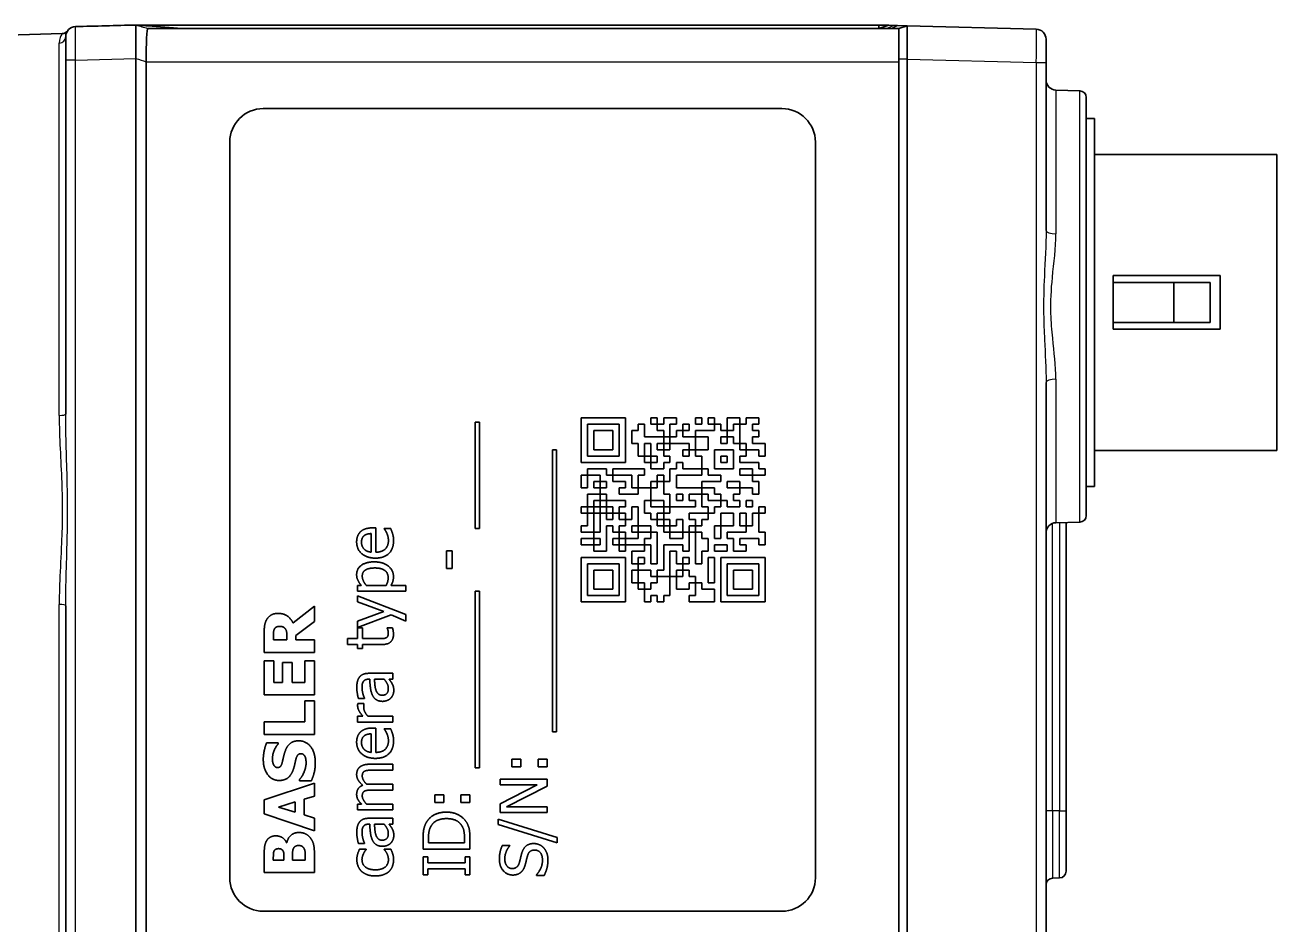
# Model space of a CAD drawing. Header units: millimetres. Extents: x 0 to 210, y 0 to 149.
# Drawn here: x 40.13 to 77.55, y 14.16 to 41.07 of the extents above; entities that cross this region are included whole.
import ezdxf

# ---------------------------------------------------------------- set-up
doc = ezdxf.new("R2010")
doc.units = ezdxf.units.MM
doc.header["$LTSCALE"] = 0.5
doc.layers.add('Sichtbar (ISO)', color=7, linetype='Continuous', lineweight=35)
doc.layers.add('Sichtbar schmal (ISO)', color=7, linetype='Continuous', lineweight=25)

msp = doc.modelspace()

# ---------------------------------------------------------------- linework, layer by layer
at = {"layer": 'Sichtbar (ISO)'}
for p, q in [((29.548, 40.511), (41.246, 40.817)), ((43.448, 40.075), (43.448, 41.075)), ((43.448, 41.075), (65.648, 41.075)), ((43.798, 40.975), (66.248, 40.975)), ((43.798, 40.975), (43.798, 40.975)), ((65.648, 40.975), (65.648, 41.067)), ((65.648, 40.975), (65.948, 41.067)), ((66.086, 41.063), (65.948, 41.067)), ((66.086, 41.063), (66.21, 41.06)), ((66.21, 41.06), (66.501, 41.052)), ((66.248, 40.975), (66.501, 41.052)), ((66.501, 41.052), (66.501, 41.052)), ((70.356, 40.951), (66.501, 41.052)), ((70.648, 40.651), (70.648, 39.952)), ((43.448, 40.075), (43.448, 13.075)), ((66.248, 13.09), (66.248, 40.059)), ((66.501, 40.053), (66.501, 13.097)), ((41.348, 40.027), (41.348, 29.44)), ((43.753, 13.175), (43.753, 39.975)), ((70.648, 34.933), (70.648, 39.952)), ((71.653, 39.109), (70.94, 39.128)), ((47.253, 38.575), (62.753, 38.575)), ((71.848, 38.909), (71.848, 26.41)), ((71.848, 38.28), (72.098, 38.28)), ((72.098, 38.28), (72.098, 27.28)), ((46.253, 15.575), (46.253, 37.575)), ((63.753, 37.575), (63.753, 15.575)), ((72.098, 37.205), (77.548, 37.205)), ((77.548, 37.205), (77.548, 28.355)), ((72.648, 33.58), (75.848, 33.58)), ((72.648, 33.58), (72.648, 31.98)), ((74.469, 33.38), (72.648, 33.38)), ((74.469, 33.38), (75.548, 33.38)), ((74.469, 32.18), (74.469, 33.38)), ((75.548, 33.38), (75.548, 32.18)), ((75.848, 31.98), (75.848, 33.58)), ((72.648, 32.18), (74.469, 32.18)), ((75.548, 32.18), (74.469, 32.18)), ((75.848, 31.98), (72.648, 31.98)), ((70.648, 13.198), (70.648, 30.386)), ((53.588, 29.201), (53.71, 29.201)), ((53.588, 26.02), (53.588, 29.201)), ((53.71, 29.201), (53.71, 26.02)), ((56.753, 29.325), (58.081, 29.325)), ((56.753, 27.997), (56.753, 29.325)), ((58.081, 29.325), (58.081, 27.997)), ((58.839, 29.135), (58.839, 29.325)), ((58.839, 29.325), (59.029, 29.325)), ((59.029, 29.325), (59.029, 29.135)), ((59.219, 29.325), (59.598, 29.325)), ((59.219, 29.135), (59.219, 29.325)), ((59.598, 29.325), (59.598, 29.135)), ((60.167, 29.135), (60.167, 29.325)), ((60.167, 29.325), (60.356, 29.325)), ((60.356, 29.325), (60.356, 29.135)), ((60.546, 29.135), (60.546, 29.325)), ((60.546, 29.325), (60.736, 29.325)), ((60.736, 29.325), (60.736, 29.135)), ((61.115, 29.325), (61.494, 29.325)), ((61.115, 28.945), (61.115, 29.325)), ((61.494, 29.325), (61.494, 29.135)), ((61.684, 29.325), (62.063, 29.325)), ((61.684, 29.135), (61.684, 29.325)), ((62.063, 29.325), (62.063, 29.135)), ((57.891, 29.135), (56.943, 29.135)), ((56.943, 29.135), (56.943, 28.187)), ((57.132, 28.376), (57.132, 28.945)), ((57.132, 28.945), (57.701, 28.945)), ((57.701, 28.945), (57.701, 28.376)), ((57.891, 28.187), (57.891, 29.135)), ((58.27, 28.566), (58.27, 28.945)), ((58.27, 28.945), (58.46, 28.945)), ((58.46, 29.135), (58.65, 29.135)), ((58.46, 28.945), (58.46, 29.135)), ((58.65, 29.135), (58.65, 28.756)), ((59.029, 29.135), (58.839, 29.135)), ((59.029, 28.945), (59.029, 29.135)), ((59.029, 29.135), (59.219, 29.135)), ((59.219, 28.945), (59.029, 28.945)), ((59.219, 28.756), (59.219, 28.945)), ((59.598, 29.135), (59.408, 29.135)), ((59.408, 29.135), (59.408, 28.756)), ((59.598, 28.945), (59.788, 28.945)), ((59.598, 28.756), (59.598, 28.945)), ((59.788, 28.945), (59.788, 29.135)), ((59.788, 29.135), (59.977, 29.135)), ((59.977, 28.945), (59.788, 28.945)), ((59.788, 28.945), (59.788, 28.756)), ((59.977, 29.135), (59.977, 28.945)), ((60.356, 29.135), (60.167, 29.135)), ((60.167, 28.945), (60.736, 28.945)), ((60.167, 28.756), (60.167, 28.945)), ((60.736, 29.135), (60.546, 29.135)), ((60.736, 29.135), (60.925, 29.135)), ((60.736, 28.945), (60.736, 29.135)), ((60.925, 29.135), (60.925, 28.945)), ((60.925, 28.945), (61.115, 28.945)), ((61.115, 28.945), (61.115, 28.756)), ((61.305, 28.945), (61.115, 28.945)), ((61.494, 29.135), (61.305, 29.135)), ((61.305, 29.135), (61.305, 28.945)), ((61.494, 28.566), (61.494, 29.135)), ((61.494, 29.135), (61.684, 29.135)), ((62.063, 29.135), (61.874, 29.135)), ((61.874, 29.135), (61.874, 28.945)), ((61.874, 28.945), (62.063, 28.945)), ((62.063, 28.945), (62.063, 28.756)), ((58.46, 28.566), (58.27, 28.566)), ((58.46, 28.187), (58.46, 28.566)), ((58.65, 28.756), (59.219, 28.756)), ((58.839, 28.566), (58.65, 28.566)), ((58.65, 28.566), (58.65, 28.187)), ((58.839, 28.187), (58.839, 28.566)), ((59.219, 28.566), (59.029, 28.566)), ((59.029, 28.566), (59.029, 28.376)), ((59.408, 28.756), (59.219, 28.756)), ((59.219, 28.756), (59.219, 28.566)), ((59.219, 28.566), (59.408, 28.566)), ((59.219, 28.376), (59.219, 28.566)), ((59.408, 28.566), (59.408, 28.756)), ((59.408, 28.756), (59.598, 28.756)), ((59.977, 28.566), (59.408, 28.566)), ((59.408, 28.566), (59.408, 28.376)), ((59.788, 28.756), (60.167, 28.756)), ((59.977, 28.376), (59.977, 28.566)), ((60.546, 28.756), (60.167, 28.756)), ((60.167, 28.756), (60.167, 28.376)), ((60.546, 28.376), (60.546, 28.756)), ((61.115, 28.756), (60.925, 28.756)), ((60.925, 28.756), (60.925, 28.566)), ((60.925, 28.566), (61.115, 28.566)), ((61.115, 28.566), (61.115, 28.756)), ((61.115, 28.756), (61.305, 28.756)), ((61.305, 28.756), (61.305, 28.566)), ((61.305, 28.566), (61.494, 28.566)), ((61.684, 28.566), (61.494, 28.566)), ((61.494, 28.566), (61.494, 28.376)), ((61.684, 28.376), (61.684, 28.566)), ((62.063, 28.756), (61.874, 28.756)), ((61.874, 28.756), (61.874, 28.566)), ((61.874, 28.566), (62.253, 28.566)), ((62.253, 28.566), (62.253, 28.187)), ((55.894, 28.37), (56.015, 28.37)), ((55.894, 19.936), (55.894, 28.37)), ((56.015, 28.37), (56.015, 19.936)), ((56.943, 28.187), (57.891, 28.187)), ((57.701, 28.376), (57.132, 28.376)), ((58.65, 28.187), (58.46, 28.187)), ((58.65, 28.187), (58.839, 28.187)), ((58.65, 27.997), (58.65, 28.187)), ((58.839, 28.187), (58.839, 27.997)), ((59.029, 28.187), (58.839, 28.187)), ((59.029, 28.376), (59.219, 28.376)), ((59.029, 27.997), (59.029, 28.187)), ((59.408, 28.376), (59.219, 28.376)), ((59.219, 28.376), (59.219, 28.187)), ((59.219, 28.187), (59.408, 28.187)), ((59.408, 28.187), (59.408, 27.997)), ((59.788, 28.187), (59.788, 28.376)), ((59.788, 28.376), (59.977, 28.376)), ((59.977, 28.187), (59.788, 28.187)), ((60.167, 28.376), (59.977, 28.376)), ((59.977, 28.376), (59.977, 28.187)), ((60.167, 28.376), (60.546, 28.376)), ((60.167, 28.187), (60.167, 28.376)), ((60.356, 28.187), (60.167, 28.187)), ((60.356, 27.807), (60.356, 28.187)), ((60.736, 28.376), (60.736, 27.807)), ((61.305, 28.376), (60.736, 28.376)), ((60.925, 27.997), (60.925, 28.187)), ((60.925, 28.187), (61.115, 28.187)), ((61.115, 28.187), (61.115, 27.997)), ((61.305, 27.807), (61.305, 28.376)), ((61.494, 28.376), (61.684, 28.376)), ((61.684, 28.187), (61.494, 28.187)), ((61.494, 28.187), (61.494, 27.997)), ((62.063, 28.376), (61.684, 28.376)), ((61.684, 28.376), (61.684, 28.187)), ((62.063, 28.187), (62.063, 28.376)), ((62.253, 28.187), (62.063, 28.187)), ((72.098, 28.355), (77.548, 28.355)), ((58.081, 27.997), (56.753, 27.997)), ((56.943, 27.618), (56.943, 27.807)), ((56.943, 27.807), (57.512, 27.807)), ((57.512, 27.807), (57.512, 27.618)), ((57.701, 27.618), (57.701, 27.807)), ((57.701, 27.807), (58.65, 27.807)), ((58.839, 27.997), (58.65, 27.997)), ((58.65, 27.807), (58.65, 27.618)), ((58.839, 27.997), (59.029, 27.997)), ((58.839, 27.807), (58.839, 27.997)), ((59.219, 27.807), (58.839, 27.807)), ((59.408, 27.997), (59.219, 27.997)), ((59.219, 27.997), (59.219, 27.807)), ((59.408, 27.807), (59.598, 27.807)), ((59.408, 27.428), (59.408, 27.807)), ((59.598, 27.997), (59.788, 27.997)), ((59.598, 27.807), (59.598, 27.997)), ((59.788, 27.997), (59.788, 27.807)), ((59.788, 27.807), (60.356, 27.807)), ((60.546, 27.807), (60.356, 27.807)), ((60.356, 27.807), (60.356, 27.618)), ((60.546, 27.618), (60.546, 27.807)), ((60.736, 27.807), (61.305, 27.807)), ((61.115, 27.997), (60.925, 27.997)), ((61.494, 27.997), (62.063, 27.997)), ((61.874, 27.807), (61.494, 27.807)), ((61.494, 27.807), (61.494, 27.618)), ((61.874, 27.618), (61.874, 27.807)), ((62.063, 27.997), (62.063, 27.807)), ((62.063, 27.807), (62.253, 27.807)), ((62.253, 27.807), (62.253, 27.618)), ((56.753, 27.238), (56.753, 27.618)), ((56.753, 27.618), (56.943, 27.618)), ((57.322, 27.618), (56.943, 27.618)), ((56.943, 27.618), (56.943, 27.238)), ((57.132, 27.238), (57.132, 27.428)), ((57.132, 27.428), (57.322, 27.428)), ((57.322, 27.428), (57.322, 27.618)), ((57.512, 27.428), (57.322, 27.428)), ((57.322, 27.428), (57.322, 27.238)), ((57.512, 27.618), (57.701, 27.618)), ((57.512, 27.238), (57.512, 27.428)), ((58.27, 27.618), (57.701, 27.618)), ((57.701, 27.618), (57.701, 27.428)), ((57.701, 27.428), (58.081, 27.428)), ((58.081, 27.428), (58.081, 27.238)), ((58.27, 27.238), (58.27, 27.618)), ((58.65, 27.618), (58.46, 27.618)), ((58.46, 27.618), (58.46, 27.238)), ((58.839, 27.238), (58.839, 27.428)), ((58.839, 27.428), (59.029, 27.428)), ((59.029, 27.428), (59.029, 27.618)), ((59.029, 27.618), (59.219, 27.618)), ((59.219, 27.428), (59.029, 27.428)), ((59.029, 27.428), (59.029, 27.238)), ((59.219, 27.618), (59.219, 27.428)), ((59.219, 27.049), (59.219, 27.428)), ((59.219, 27.428), (59.408, 27.428)), ((60.356, 27.618), (59.598, 27.618)), ((59.598, 27.618), (59.598, 27.238)), ((60.356, 27.428), (60.925, 27.428)), ((60.356, 27.238), (60.356, 27.428)), ((60.925, 27.618), (60.546, 27.618)), ((60.925, 27.428), (60.925, 27.618)), ((61.494, 27.428), (61.115, 27.428)), ((61.115, 27.428), (61.115, 27.238)), ((61.494, 27.618), (61.874, 27.618)), ((61.494, 27.238), (61.494, 27.428)), ((62.253, 27.618), (61.874, 27.618)), ((61.874, 27.618), (61.874, 27.428)), ((61.874, 27.428), (62.063, 27.428)), ((62.063, 27.428), (62.063, 27.049)), ((56.943, 27.238), (56.753, 27.238)), ((56.943, 26.669), (56.943, 27.049)), ((56.943, 27.049), (57.322, 27.049)), ((57.322, 27.238), (57.132, 27.238)), ((57.322, 27.238), (57.512, 27.238)), ((57.322, 27.049), (57.322, 27.238)), ((57.322, 27.049), (57.322, 26.859)), ((57.512, 27.049), (57.322, 27.049)), ((57.512, 26.859), (57.512, 27.049)), ((58.081, 27.238), (57.891, 27.238)), ((57.891, 27.238), (57.891, 27.049)), ((57.891, 27.049), (58.46, 27.049)), ((58.46, 27.238), (58.27, 27.238)), ((58.46, 27.049), (58.46, 27.238)), ((58.46, 27.238), (58.839, 27.238)), ((59.029, 27.238), (58.839, 27.238)), ((58.839, 27.238), (58.839, 26.859)), ((59.408, 27.049), (59.219, 27.049)), ((59.408, 26.669), (59.408, 27.049)), ((59.598, 27.238), (60.356, 27.238)), ((59.598, 27.049), (59.598, 26.859)), ((59.788, 27.049), (59.598, 27.049)), ((59.788, 26.859), (59.788, 27.049)), ((60.356, 27.049), (59.977, 27.049)), ((59.977, 27.049), (59.977, 26.859)), ((60.736, 27.238), (60.356, 27.238)), ((60.356, 27.238), (60.356, 27.049)), ((60.356, 27.049), (60.546, 27.049)), ((60.356, 26.669), (60.356, 27.049)), ((60.546, 27.049), (60.546, 26.859)), ((60.736, 27.049), (60.736, 27.238)), ((60.925, 27.049), (60.736, 27.049)), ((60.925, 26.859), (60.925, 27.049)), ((61.115, 27.238), (61.494, 27.238)), ((61.494, 27.049), (61.305, 27.049)), ((61.305, 27.049), (61.305, 26.859)), ((61.874, 27.238), (61.494, 27.238)), ((61.494, 27.238), (61.494, 27.049)), ((61.874, 27.049), (61.874, 27.238)), ((62.063, 27.049), (61.874, 27.049)), ((71.848, 27.28), (72.098, 27.28)), ((56.753, 26.48), (56.753, 26.669)), ((56.753, 26.669), (56.943, 26.669)), ((57.132, 26.669), (56.943, 26.669)), ((56.943, 26.669), (56.943, 26.48)), ((57.322, 26.859), (57.132, 26.859)), ((57.132, 26.859), (57.132, 26.669)), ((57.132, 26.669), (57.322, 26.669)), ((57.132, 26.48), (57.132, 26.669)), ((57.322, 26.669), (57.322, 26.859)), ((57.322, 26.859), (57.512, 26.859)), ((57.512, 26.669), (57.322, 26.669)), ((57.322, 26.669), (57.322, 26.48)), ((57.512, 26.859), (57.512, 26.669)), ((58.081, 26.859), (57.512, 26.859)), ((57.512, 26.48), (57.512, 26.669)), ((57.512, 26.669), (57.701, 26.669)), ((57.701, 26.669), (57.701, 26.48)), ((57.891, 26.48), (57.891, 26.669)), ((57.891, 26.669), (58.081, 26.669)), ((58.081, 26.669), (58.081, 26.859)), ((58.46, 26.669), (58.27, 26.669)), ((58.27, 26.669), (58.27, 26.29)), ((58.46, 26.101), (58.46, 26.669)), ((58.839, 26.859), (58.65, 26.859)), ((58.65, 26.859), (58.65, 26.48)), ((58.839, 26.859), (59.219, 26.859)), ((58.839, 26.669), (58.839, 26.859)), ((59.219, 26.669), (58.839, 26.669)), ((59.219, 26.859), (59.219, 26.669)), ((59.219, 26.48), (59.219, 26.669)), ((59.219, 26.669), (59.408, 26.669)), ((60.167, 26.669), (59.408, 26.669)), ((59.408, 26.669), (59.408, 26.48)), ((59.598, 26.859), (59.788, 26.859)), ((59.977, 26.859), (60.167, 26.859)), ((60.167, 26.859), (60.167, 26.669)), ((60.546, 26.669), (60.356, 26.669)), ((60.546, 26.859), (60.925, 26.859)), ((60.546, 26.48), (60.546, 26.669)), ((60.925, 26.669), (60.736, 26.669)), ((60.736, 26.669), (60.736, 26.48)), ((61.115, 26.859), (60.925, 26.859)), ((60.925, 26.859), (60.925, 26.669)), ((61.115, 26.669), (61.115, 26.859)), ((61.494, 26.669), (61.115, 26.669)), ((61.305, 26.859), (61.494, 26.859)), ((61.494, 26.859), (61.494, 26.669)), ((61.684, 26.669), (61.684, 26.859)), ((61.684, 26.859), (61.874, 26.859)), ((61.874, 26.669), (61.684, 26.669)), ((61.874, 26.859), (61.874, 26.669)), ((62.063, 26.48), (62.063, 26.669)), ((62.063, 26.669), (62.253, 26.669)), ((62.253, 26.669), (62.253, 26.48)), ((56.943, 26.48), (56.753, 26.48)), ((56.943, 26.48), (57.132, 26.48)), ((56.943, 26.101), (56.943, 26.48)), ((57.322, 26.48), (57.132, 26.48)), ((57.132, 26.48), (57.132, 25.911)), ((57.322, 26.48), (57.512, 26.48)), ((57.322, 25.911), (57.322, 26.48)), ((57.701, 26.48), (57.512, 26.48)), ((57.512, 26.48), (57.512, 26.29)), ((57.512, 26.29), (57.701, 26.29)), ((57.701, 26.29), (57.701, 26.48)), ((57.701, 26.48), (57.891, 26.48)), ((57.891, 26.48), (57.891, 26.29)), ((58.081, 26.48), (57.891, 26.48)), ((57.891, 26.29), (58.081, 26.29)), ((58.081, 26.29), (58.081, 26.48)), ((58.081, 26.29), (58.081, 26.101)), ((58.27, 26.29), (58.081, 26.29)), ((58.65, 26.48), (58.839, 26.48)), ((58.839, 26.48), (58.839, 26.29)), ((58.839, 26.29), (59.029, 26.29)), ((59.029, 26.29), (59.029, 26.48)), ((59.029, 26.48), (59.219, 26.48)), ((59.219, 26.29), (59.029, 26.29)), ((59.029, 26.29), (59.029, 26.101)), ((59.408, 26.48), (59.219, 26.48)), ((59.219, 26.48), (59.219, 26.29)), ((59.219, 26.101), (59.219, 26.29)), ((59.219, 26.29), (59.408, 26.29)), ((59.408, 26.29), (59.408, 26.101)), ((59.598, 26.29), (59.788, 26.29)), ((59.598, 26.101), (59.598, 26.29)), ((59.788, 26.29), (59.788, 25.911)), ((59.977, 26.48), (60.546, 26.48)), ((59.977, 26.29), (59.977, 26.48)), ((60.167, 26.29), (59.977, 26.29)), ((60.167, 26.101), (60.167, 26.29)), ((60.546, 26.29), (60.356, 26.29)), ((60.356, 26.29), (60.356, 26.101)), ((60.736, 26.48), (60.546, 26.48)), ((60.546, 26.48), (60.546, 26.29)), ((60.925, 26.48), (61.305, 26.48)), ((60.925, 26.101), (60.925, 26.48)), ((61.305, 26.48), (61.305, 26.101)), ((61.494, 26.101), (61.494, 26.48)), ((61.494, 26.48), (61.684, 26.48)), ((61.684, 26.48), (61.684, 26.101)), ((61.874, 26.48), (62.063, 26.48)), ((61.874, 26.101), (61.874, 26.48)), ((62.063, 26.48), (62.063, 25.911)), ((62.253, 26.48), (62.063, 26.48)), ((71.653, 26.21), (70.94, 26.192)), ((71.248, 17.575), (71.248, 26.2)), ((50.481, 25.312), (50.481, 25.867)), ((50.52, 26.039), (50.616, 26.039)), ((50.616, 26.039), (50.616, 25.312)), ((50.866, 26.02), (51.059, 26.02)), ((50.866, 26.01), (50.866, 26.02)), ((53.71, 26.02), (53.588, 26.02)), ((56.753, 25.911), (56.753, 26.101)), ((56.753, 26.101), (56.943, 26.101)), ((57.132, 25.911), (56.753, 25.911)), ((57.132, 25.911), (57.322, 25.911)), ((57.132, 25.721), (57.132, 25.911)), ((57.512, 26.101), (57.512, 25.342)), ((57.701, 26.101), (57.512, 26.101)), ((57.701, 25.911), (57.701, 26.101)), ((57.891, 25.911), (57.701, 25.911)), ((58.081, 26.101), (57.891, 26.101)), ((57.891, 26.101), (57.891, 25.911)), ((57.891, 25.721), (57.891, 25.911)), ((57.891, 25.911), (58.081, 25.911)), ((58.081, 25.911), (58.081, 25.721)), ((58.27, 25.911), (58.27, 26.101)), ((58.27, 26.101), (58.46, 26.101)), ((58.46, 25.911), (58.27, 25.911)), ((58.839, 26.101), (58.46, 26.101)), ((58.46, 26.101), (58.46, 25.911)), ((58.46, 25.911), (58.839, 25.911)), ((58.46, 25.721), (58.46, 25.911)), ((58.839, 25.911), (58.839, 26.101)), ((58.839, 25.911), (58.839, 25.721)), ((59.029, 25.911), (58.839, 25.911)), ((59.029, 26.101), (59.219, 26.101)), ((59.029, 24.963), (59.029, 25.911)), ((59.408, 26.101), (59.219, 26.101)), ((59.219, 26.101), (59.219, 25.911)), ((59.219, 25.911), (59.408, 25.911)), ((59.408, 25.911), (59.408, 26.101)), ((59.408, 26.101), (59.598, 26.101)), ((59.788, 25.911), (59.408, 25.911)), ((59.408, 25.911), (59.408, 25.721)), ((59.788, 25.721), (59.788, 25.911)), ((59.788, 25.911), (59.977, 25.911)), ((59.977, 25.911), (59.977, 26.101)), ((59.977, 26.101), (60.167, 26.101)), ((60.167, 25.911), (59.977, 25.911)), ((59.977, 25.911), (59.977, 25.342)), ((60.356, 26.101), (60.167, 26.101)), ((60.167, 26.101), (60.167, 25.911)), ((60.167, 24.963), (60.167, 25.911)), ((60.167, 25.911), (60.356, 25.911)), ((60.356, 25.911), (60.356, 25.721)), ((60.736, 25.721), (60.736, 26.101)), ((60.736, 26.101), (60.925, 26.101)), ((61.305, 26.101), (60.925, 26.101)), ((60.925, 26.101), (60.925, 25.721)), ((61.115, 25.911), (61.684, 25.911)), ((61.115, 25.721), (61.115, 25.911)), ((61.684, 26.101), (61.494, 26.101)), ((61.684, 26.101), (61.874, 26.101)), ((61.684, 25.911), (61.684, 26.101)), ((62.063, 25.911), (62.253, 25.911)), ((62.253, 25.911), (62.253, 25.532)), ((56.753, 25.721), (57.132, 25.721)), ((56.753, 25.532), (56.753, 25.721)), ((57.132, 25.532), (56.753, 25.532)), ((57.322, 25.721), (57.132, 25.721)), ((57.132, 25.721), (57.132, 25.532)), ((57.132, 25.532), (57.322, 25.532)), ((57.132, 25.342), (57.132, 25.532)), ((57.322, 25.532), (57.322, 25.721)), ((57.701, 25.532), (57.701, 25.721)), ((57.701, 25.721), (57.891, 25.721)), ((57.891, 25.532), (57.701, 25.532)), ((58.081, 25.721), (57.891, 25.721)), ((57.891, 25.721), (57.891, 25.532)), ((57.891, 25.532), (58.081, 25.532)), ((57.891, 25.342), (57.891, 25.532)), ((58.081, 25.532), (58.081, 25.721)), ((58.081, 25.721), (58.46, 25.721)), ((58.65, 25.532), (58.081, 25.532)), ((58.081, 25.532), (58.081, 25.342)), ((58.839, 25.721), (58.65, 25.721)), ((58.65, 25.721), (58.65, 25.532)), ((58.65, 25.342), (58.65, 25.532)), ((58.65, 25.532), (58.839, 25.532)), ((58.839, 25.532), (58.839, 24.963)), ((59.788, 25.532), (59.219, 25.532)), ((59.219, 25.532), (59.219, 24.773)), ((59.408, 25.721), (59.788, 25.721)), ((59.788, 25.342), (59.788, 25.532)), ((60.356, 25.721), (60.546, 25.721)), ((60.546, 25.721), (60.546, 25.342)), ((60.925, 25.721), (60.736, 25.721)), ((60.736, 25.532), (61.115, 25.532)), ((60.736, 25.342), (60.736, 25.532)), ((61.305, 25.721), (61.115, 25.721)), ((61.115, 25.532), (61.115, 25.342)), ((61.305, 25.342), (61.305, 25.721)), ((62.063, 25.721), (61.494, 25.721)), ((61.494, 25.721), (61.494, 25.532)), ((61.494, 25.532), (61.684, 25.532)), ((61.684, 25.532), (61.684, 25.342)), ((62.063, 25.532), (62.063, 25.721)), ((62.253, 25.532), (62.063, 25.532)), ((52.731, 25.35), (52.901, 25.35)), ((52.731, 24.82), (52.731, 25.35)), ((52.901, 25.35), (52.901, 24.82)), ((56.753, 25.152), (58.081, 25.152)), ((56.753, 23.825), (56.753, 25.152)), ((57.512, 25.342), (57.132, 25.342)), ((58.081, 25.342), (57.891, 25.342)), ((58.081, 25.152), (58.081, 23.825)), ((58.27, 24.963), (58.27, 25.342)), ((58.27, 25.342), (58.65, 25.342)), ((58.46, 25.152), (58.46, 24.963)), ((58.65, 25.152), (58.46, 25.152)), ((58.65, 24.963), (58.65, 25.152)), ((59.408, 24.583), (59.408, 25.342)), ((59.408, 25.342), (59.598, 25.342)), ((59.598, 25.342), (59.598, 24.963)), ((59.977, 25.342), (59.788, 25.342)), ((59.788, 24.963), (59.788, 25.152)), ((59.788, 25.152), (59.977, 25.152)), ((59.977, 25.152), (59.977, 24.963)), ((60.546, 25.342), (60.356, 25.342)), ((60.356, 25.342), (60.356, 24.963)), ((60.546, 24.394), (60.546, 25.152)), ((60.546, 25.152), (60.736, 25.152)), ((61.115, 25.342), (60.736, 25.342)), ((60.736, 25.152), (60.736, 24.394)), ((60.925, 25.152), (62.253, 25.152)), ((60.925, 23.825), (60.925, 25.152)), ((61.684, 25.342), (61.305, 25.342)), ((62.253, 25.152), (62.253, 23.825)), ((52.901, 24.82), (52.731, 24.82)), ((57.891, 24.963), (56.943, 24.963)), ((56.943, 24.963), (56.943, 24.014)), ((57.132, 24.204), (57.132, 24.773)), ((57.132, 24.773), (57.701, 24.773)), ((57.701, 24.773), (57.701, 24.204)), ((57.891, 24.014), (57.891, 24.963)), ((58.46, 24.963), (58.27, 24.963)), ((58.27, 24.394), (58.27, 24.773)), ((58.27, 24.773), (58.46, 24.773)), ((58.46, 24.773), (58.46, 24.963)), ((58.46, 24.963), (58.65, 24.963)), ((58.839, 24.773), (58.46, 24.773)), ((58.46, 24.773), (58.46, 24.394)), ((58.839, 24.963), (59.029, 24.963)), ((58.839, 24.583), (58.839, 24.773)), ((59.219, 24.773), (59.029, 24.773)), ((59.029, 24.773), (59.029, 24.583)), ((59.598, 24.963), (59.788, 24.963)), ((59.598, 24.773), (59.598, 24.583)), ((59.788, 24.773), (59.598, 24.773)), ((59.977, 24.963), (59.788, 24.963)), ((59.788, 24.963), (59.788, 24.773)), ((59.788, 24.583), (59.788, 24.773)), ((59.788, 24.773), (59.977, 24.773)), ((59.977, 24.773), (59.977, 24.583)), ((60.356, 24.963), (60.167, 24.963)), ((61.115, 24.963), (61.115, 24.014)), ((62.063, 24.963), (61.115, 24.963)), ((61.305, 24.204), (61.305, 24.773)), ((61.305, 24.773), (61.874, 24.773)), ((61.874, 24.773), (61.874, 24.204)), ((62.063, 24.014), (62.063, 24.963)), ((58.46, 24.394), (58.27, 24.394)), ((58.46, 24.394), (58.65, 24.394)), ((58.46, 24.204), (58.46, 24.394)), ((58.65, 24.394), (58.65, 24.204)), ((59.029, 24.583), (58.839, 24.583)), ((58.839, 24.394), (59.029, 24.394)), ((58.839, 24.204), (58.839, 24.394)), ((59.029, 24.583), (59.408, 24.583)), ((59.029, 24.394), (59.029, 24.583)), ((59.598, 24.583), (59.408, 24.583)), ((59.408, 24.583), (59.408, 24.014)), ((59.598, 24.583), (59.788, 24.583)), ((59.598, 24.204), (59.598, 24.583)), ((59.977, 24.583), (60.167, 24.583)), ((60.167, 24.394), (59.977, 24.394)), ((59.977, 24.394), (59.977, 24.204)), ((60.167, 24.583), (60.167, 24.394)), ((60.167, 24.394), (60.356, 24.394)), ((60.167, 24.014), (60.167, 24.394)), ((60.356, 24.394), (60.356, 24.204)), ((60.736, 24.394), (60.546, 24.394)), ((50.073, 24.318), (50.183, 24.318)), ((50.073, 24.141), (50.073, 24.318)), ((51.51, 24.141), (50.073, 24.141)), ((50.073, 23.824), (50.073, 24.008)), ((50.073, 24.008), (51.51, 23.443)), ((50.33, 24.318), (50.927, 24.318)), ((51.07, 24.318), (51.51, 24.318)), ((51.51, 24.318), (51.51, 24.141)), ((53.588, 24.148), (53.71, 24.148)), ((53.588, 18.866), (53.588, 24.148)), ((53.71, 24.148), (53.71, 18.866)), ((56.943, 24.014), (57.891, 24.014)), ((57.701, 24.204), (57.132, 24.204)), ((58.65, 24.204), (58.46, 24.204)), ((58.65, 23.825), (58.65, 24.204)), ((58.65, 24.204), (58.839, 24.204)), ((59.029, 24.014), (58.839, 24.014)), ((58.839, 24.014), (58.839, 23.825)), ((59.029, 23.825), (59.029, 24.014)), ((59.408, 24.014), (59.219, 24.014)), ((59.219, 24.014), (59.219, 23.825)), ((59.977, 24.204), (59.598, 24.204)), ((59.977, 23.825), (59.977, 24.014)), ((59.977, 24.014), (60.167, 24.014)), ((60.356, 24.204), (60.736, 24.204)), ((60.736, 24.204), (60.736, 23.825)), ((61.115, 24.014), (62.063, 24.014)), ((61.874, 24.204), (61.305, 24.204)), ((41.348, 23.71), (41.348, 13.122)), ((48.142, 23.195), (48.78, 23.699)), ((48.78, 23.699), (48.78, 23.241)), ((50.851, 23.538), (50.073, 23.824)), ((58.081, 23.825), (56.753, 23.825)), ((58.839, 23.825), (58.65, 23.825)), ((59.219, 23.825), (59.029, 23.825)), ((60.736, 23.825), (59.977, 23.825)), ((62.253, 23.825), (60.925, 23.825)), ((48.78, 23.241), (48.229, 22.824)), ((50.073, 23.251), (50.851, 23.538)), ((51.072, 23.441), (50.073, 23.06)), ((50.073, 23.06), (50.073, 23.251)), ((51.51, 23.253), (51.072, 23.441)), ((51.51, 23.443), (51.51, 23.253)), ((47.28, 22.314), (47.28, 22.917)), ((48.229, 22.824), (48.229, 22.688)), ((50.073, 22.727), (50.073, 23.052)), ((50.073, 23.052), (50.219, 23.052)), ((50.219, 23.052), (50.219, 22.727)), ((50.956, 23.042), (50.956, 23.052)), ((50.956, 23.052), (51.114, 23.052)), ((47.556, 22.815), (47.556, 22.688)), ((47.556, 22.688), (47.959, 22.688)), ((47.959, 22.688), (47.959, 22.796)), ((48.229, 22.688), (48.78, 22.688)), ((48.78, 22.688), (48.78, 22.314)), ((49.771, 22.55), (49.771, 22.727)), ((49.771, 22.727), (50.073, 22.727)), ((50.073, 22.55), (49.771, 22.55)), ((50.073, 22.431), (50.073, 22.55)), ((50.219, 22.727), (50.72, 22.727)), ((50.801, 22.55), (50.219, 22.55)), ((50.219, 22.55), (50.219, 22.431)), ((48.78, 22.314), (47.28, 22.314)), ((50.219, 22.431), (50.073, 22.431)), ((47.28, 21.045), (47.28, 22.058)), ((47.28, 22.058), (47.565, 22.058)), ((47.565, 22.058), (47.565, 21.419)), ((47.829, 21.419), (47.829, 22.009)), ((47.829, 22.009), (48.115, 22.009)), ((48.115, 22.009), (48.115, 21.419)), ((48.494, 21.419), (48.494, 22.058)), ((48.494, 22.058), (48.78, 22.058)), ((48.78, 22.058), (48.78, 21.045)), ((47.565, 21.419), (47.829, 21.419)), ((48.115, 21.419), (48.494, 21.419)), ((50.433, 21.512), (50.398, 21.512)), ((50.405, 21.689), (51.123, 21.689)), ((50.865, 21.512), (50.573, 21.512)), ((51.123, 21.512), (51.012, 21.512)), ((51.123, 21.689), (51.123, 21.512)), ((48.78, 21.045), (47.28, 21.045)), ((48.494, 20.865), (48.78, 20.865)), ((48.494, 20.241), (48.494, 20.865)), ((48.78, 20.865), (48.78, 19.864)), ((50.079, 20.789), (50.262, 20.789)), ((50.276, 20.936), (50.096, 20.936)), ((50.262, 20.789), (50.262, 20.78)), ((50.276, 20.947), (50.276, 20.936)), ((47.28, 19.864), (47.28, 20.241)), ((47.28, 20.241), (48.494, 20.241)), ((50.073, 20.232), (50.073, 20.409)), ((50.073, 20.409), (50.229, 20.409)), ((51.123, 20.232), (50.073, 20.232)), ((50.378, 20.409), (51.123, 20.409)), ((51.123, 20.409), (51.123, 20.232)), ((48.78, 19.864), (47.28, 19.864)), ((50.481, 19.325), (50.481, 19.88)), ((50.52, 20.053), (50.616, 20.053)), ((50.616, 20.053), (50.616, 19.325)), ((50.866, 20.023), (50.866, 20.033)), ((50.866, 20.033), (51.059, 20.033)), ((56.015, 19.936), (55.894, 19.936)), ((47.354, 19.612), (47.697, 19.612)), ((47.697, 19.612), (47.697, 19.579)), ((54.683, 19.121), (54.951, 19.121)), ((54.683, 18.897), (54.683, 19.121)), ((54.951, 19.121), (54.951, 18.897)), ((55.466, 19.121), (55.734, 19.121)), ((55.466, 18.897), (55.466, 19.121)), ((55.734, 19.121), (55.734, 18.897)), ((50.431, 18.97), (51.123, 18.97)), ((51.123, 18.793), (50.515, 18.793)), ((51.123, 18.97), (51.123, 18.793)), ((53.71, 18.866), (53.588, 18.866)), ((54.951, 18.897), (54.683, 18.897)), ((55.734, 18.897), (55.466, 18.897)), ((47.28, 17.901), (48.78, 18.408)), ((48.334, 18.476), (48.334, 18.51)), ((48.691, 18.476), (48.334, 18.476)), ((48.78, 18.408), (48.78, 18.02)), ((50.431, 18.375), (51.123, 18.375)), ((51.123, 18.375), (51.123, 18.198)), ((54.334, 18.527), (55.734, 18.527)), ((54.334, 18.353), (54.334, 18.527)), ((54.334, 17.789), (55.442, 18.353)), ((55.442, 18.353), (54.334, 18.353)), ((55.734, 18.527), (55.734, 18.318)), ((48.78, 18.02), (48.473, 17.927)), ((51.123, 18.198), (50.515, 18.198)), ((52.378, 18.051), (52.646, 18.051)), ((52.378, 17.827), (52.378, 18.051)), ((52.646, 18.051), (52.646, 17.827)), ((53.161, 18.051), (53.429, 18.051)), ((53.161, 17.827), (53.161, 18.051)), ((53.429, 18.051), (53.429, 17.827)), ((55.734, 18.318), (54.526, 17.698)), ((47.28, 17.49), (47.28, 17.901)), ((48.201, 17.844), (47.705, 17.691)), ((47.705, 17.691), (48.201, 17.537)), ((48.201, 17.537), (48.201, 17.844)), ((48.473, 17.927), (48.473, 17.455)), ((50.073, 17.602), (50.073, 17.779)), ((50.073, 17.779), (50.189, 17.779)), ((51.123, 17.602), (50.073, 17.602)), ((50.338, 17.779), (51.123, 17.779)), ((51.123, 17.779), (51.123, 17.602)), ((52.646, 17.827), (52.378, 17.827)), ((53.429, 17.827), (53.161, 17.827)), ((54.334, 17.525), (54.334, 17.789)), ((54.526, 17.698), (55.734, 17.698)), ((55.734, 17.698), (55.734, 17.525)), ((48.78, 16.983), (47.28, 17.49)), ((48.473, 17.455), (48.78, 17.36)), ((48.78, 17.36), (48.78, 16.983)), ((50.405, 17.354), (51.123, 17.354)), ((51.123, 17.354), (51.123, 17.177)), ((54.271, 17.17), (54.271, 17.331)), ((54.271, 17.331), (56.038, 16.783)), ((55.734, 17.525), (54.334, 17.525)), ((71.248, 17.575), (71.248, 15.769)), ((50.433, 17.177), (50.398, 17.177)), ((50.865, 17.177), (50.573, 17.177)), ((51.123, 17.177), (51.012, 17.177)), ((56.038, 16.624), (54.271, 17.17)), ((47.95, 16.622), (47.957, 16.622)), ((50.276, 16.601), (50.096, 16.601)), ((50.276, 16.612), (50.276, 16.601)), ((52.029, 16.435), (52.029, 16.753)), ((52.19, 16.762), (52.19, 16.621)), ((52.19, 16.621), (53.267, 16.621)), ((53.267, 16.621), (53.267, 16.762)), ((53.429, 16.757), (53.429, 16.435)), ((54.399, 16.545), (54.622, 16.545)), ((54.622, 16.545), (54.622, 16.531)), ((56.038, 16.783), (56.038, 16.624)), ((47.28, 15.73), (47.28, 16.259)), ((47.553, 16.13), (47.553, 16.105)), ((47.553, 16.105), (47.872, 16.105)), ((47.872, 16.105), (47.872, 16.152)), ((48.128, 16.174), (48.128, 16.105)), ((48.128, 16.105), (48.506, 16.105)), ((48.506, 16.105), (48.506, 16.125)), ((48.78, 16.33), (48.78, 15.73)), ((50.13, 16.43), (50.328, 16.43)), ((50.328, 16.43), (50.328, 16.42)), ((50.866, 16.42), (50.866, 16.43)), ((50.866, 16.43), (51.064, 16.43)), ((53.429, 16.435), (52.029, 16.435)), ((52.029, 15.662), (52.029, 16.204)), ((52.029, 16.204), (52.171, 16.204)), ((52.171, 16.204), (52.171, 16.026)), ((53.286, 16.026), (53.286, 16.204)), ((53.286, 16.204), (53.429, 16.204)), ((53.429, 16.204), (53.429, 15.662)), ((48.78, 15.73), (47.28, 15.73)), ((52.171, 16.026), (53.286, 16.026)), ((53.286, 15.84), (52.171, 15.84)), ((52.171, 15.84), (52.171, 15.662)), ((53.286, 15.662), (53.286, 15.84)), ((52.171, 15.662), (52.029, 15.662)), ((53.429, 15.662), (53.286, 15.662)), ((55.416, 15.647), (55.416, 15.661)), ((55.65, 15.647), (55.416, 15.647)), ((71.053, 15.57), (70.843, 15.564)), ((62.753, 14.575), (47.253, 14.575))]:
    msp.add_line(p, q, dxfattribs=at)
for centre, radius, start, end in [((41.24, 41.017), 0.2, 271.5, 324.6203), ((41.648, 40.727), 0.3, 91.5, 180), ((70.348, 40.651), 0.3, 0, 88.5), ((70.948, 39.428), 0.3, 180, 268.5), ((71.648, 38.909), 0.2, 0, 88.5), ((47.253, 37.575), 1, 90, 180), ((62.753, 37.575), 1, 0, 90), ((70.948, 25.892), 0.3, 91.5, 180), ((71.648, 26.41), 0.2, 271.5, 0), ((71.048, 15.769), 0.2, 271.5, 0), ((47.253, 15.575), 1, 180, 270), ((62.753, 15.575), 1, 270, 0), ((70.848, 15.364), 0.2, 91.5, 180)]:
    msp.add_arc(centre, radius, start, end, dxfattribs=at)
for centre, major_axis, ratio, start_param, end_param in [((43.798, 39.975), (0, 1), 0.044783, 0, 1.570796), ((43.798, 39.975), (0, 1), 0.044828, 0.001003, 1.570796), ((63.501, 40.131), (3, -0.088), 0.33316, 0.009728, 0.016344)]:
    msp.add_ellipse(centre, major_axis=major_axis, ratio=ratio, start_param=start_param, end_param=end_param, dxfattribs=at)
for points, degree in [([(41.64, 41.027), (42.243, 41.043), (42.845, 41.059), (43.448, 41.075)], 3), ([(65.648, 41.067), (65.648, 41.072), (65.648, 41.075), (65.648, 41.075)], 3), ([(66.248, 40.059), (66.248, 40.299), (66.248, 40.776), (66.248, 40.975), (66.248, 40.975)], 3), ([(50.043, 25.619), (50.043, 25.716), (50.1, 25.867), (50.16, 25.923)], 2), ([(50.16, 25.923), (50.22, 25.979), (50.394, 26.039), (50.52, 26.039)], 2), ([(50.481, 25.867), (50.41, 25.865), (50.305, 25.835), (50.27, 25.807)], 2), ([(50.946, 25.875), (50.924, 25.923), (50.884, 25.988), (50.866, 26.01)], 2), ([(50.993, 25.659), (50.993, 25.717), (50.967, 25.83), (50.946, 25.875)], 2), ([(51.059, 26.02), (51.071, 25.99), (51.108, 25.897), (51.118, 25.86)], 2), ([(51.118, 25.86), (51.133, 25.809), (51.147, 25.725), (51.147, 25.662)], 2), ([(50.604, 25.133), (50.347, 25.133), (50.043, 25.402), (50.043, 25.619)], 2), ([(50.27, 25.807), (50.231, 25.776), (50.189, 25.68), (50.189, 25.608)], 2), ([(50.189, 25.608), (50.189, 25.538), (50.231, 25.439), (50.271, 25.398)], 2), ([(51.147, 25.662), (51.147, 25.41), (50.865, 25.133), (50.604, 25.133)], 2), ([(50.616, 25.312), (50.799, 25.312), (50.993, 25.496), (50.993, 25.659)], 2), ([(50.271, 25.398), (50.313, 25.359), (50.414, 25.318), (50.481, 25.312)], 2), ([(50.043, 24.639), (50.043, 24.82), (50.329, 25.022), (50.57, 25.022)], 2), ([(50.59, 24.839), (50.41, 24.839), (50.211, 24.725), (50.211, 24.596)], 2), ([(50.57, 25.022), (50.833, 25.022), (51.144, 24.771), (51.144, 24.579)], 2), ([(50.985, 24.55), (50.985, 24.687), (50.783, 24.839), (50.59, 24.839)], 2), ([(50.183, 24.318), (50.123, 24.384), (50.043, 24.545), (50.043, 24.639)], 2), ([(50.211, 24.596), (50.211, 24.521), (50.278, 24.381), (50.33, 24.318)], 2), ([(50.927, 24.318), (50.96, 24.388), (50.985, 24.486), (50.985, 24.55)], 2), ([(51.144, 24.579), (51.144, 24.501), (51.108, 24.381), (51.07, 24.318)], 2), ([(47.28, 22.917), (47.28, 23.042), (47.311, 23.227), (47.36, 23.306)], 2), ([(47.36, 23.306), (47.411, 23.386), (47.57, 23.481), (47.692, 23.481)], 2), ([(47.692, 23.481), (47.863, 23.481), (48.078, 23.325), (48.142, 23.195)], 2), ([(47.579, 23), (47.564, 22.965), (47.556, 22.879), (47.556, 22.815)], 2), ([(47.739, 23.094), (47.682, 23.094), (47.601, 23.05), (47.579, 23)], 2), ([(47.909, 23.022), (47.88, 23.059), (47.802, 23.094), (47.739, 23.094)], 2), ([(47.959, 22.796), (47.959, 22.874), (47.94, 22.985), (47.909, 23.022)], 2), ([(51.144, 22.856), (51.144, 22.712), (50.979, 22.55), (50.801, 22.55)], 2), ([(50.924, 22.752), (50.957, 22.768), (50.99, 22.839), (50.99, 22.9)], 2), ([(50.99, 22.9), (50.99, 22.943), (50.963, 23.024), (50.956, 23.042)], 2), ([(51.114, 23.052), (51.128, 23.002), (51.144, 22.9), (51.144, 22.856)], 2), ([(50.72, 22.727), (50.799, 22.727), (50.886, 22.732), (50.924, 22.752)], 2), ([(50.048, 21.257), (50.048, 21.366), (50.082, 21.515), (50.126, 21.574)], 2), ([(50.126, 21.574), (50.169, 21.632), (50.307, 21.689), (50.405, 21.689)], 2), ([(50.24, 21.44), (50.218, 21.406), (50.204, 21.309), (50.204, 21.256)], 2), ([(50.398, 21.512), (50.337, 21.512), (50.261, 21.474), (50.24, 21.44)], 2), ([(50.512, 21.043), (50.471, 21.132), (50.44, 21.372), (50.433, 21.512)], 2), ([(50.573, 21.512), (50.579, 21.448), (50.598, 21.256), (50.616, 21.196)], 2), ([(50.99, 21.234), (50.99, 21.316), (50.918, 21.453), (50.865, 21.512)], 2), ([(51.012, 21.512), (51.028, 21.49), (51.085, 21.417), (51.102, 21.383)], 2), ([(51.102, 21.383), (51.127, 21.337), (51.153, 21.25), (51.153, 21.17)], 2), ([(50.096, 20.936), (50.082, 20.985), (50.048, 21.168), (50.048, 21.257)], 2), ([(50.204, 21.256), (50.204, 21.195), (50.241, 21.029), (50.276, 20.947)], 2), ([(50.819, 20.851), (50.71, 20.851), (50.556, 20.943), (50.512, 21.043)], 2), ([(50.616, 21.196), (50.638, 21.126), (50.727, 21.034), (50.807, 21.034)], 2), ([(50.807, 21.034), (50.898, 21.034), (50.99, 21.136), (50.99, 21.234)], 2), ([(51.153, 21.17), (51.153, 21.105), (51.104, 20.989), (51.06, 20.944)], 2), ([(50.073, 20.717), (50.073, 20.745), (50.075, 20.772), (50.079, 20.789)], 2), ([(50.229, 20.409), (50.143, 20.505), (50.073, 20.649), (50.073, 20.717)], 2), ([(50.262, 20.78), (50.257, 20.759), (50.254, 20.715), (50.254, 20.685)], 2), ([(50.254, 20.685), (50.254, 20.613), (50.317, 20.472), (50.378, 20.409)], 2), ([(51.06, 20.944), (51.017, 20.902), (50.89, 20.851), (50.819, 20.851)], 2), ([(50.043, 19.632), (50.043, 19.729), (50.1, 19.88), (50.16, 19.936)], 2), ([(50.16, 19.936), (50.22, 19.992), (50.394, 20.053), (50.52, 20.053)], 2), ([(50.481, 19.88), (50.41, 19.878), (50.305, 19.848), (50.27, 19.82)], 2), ([(50.946, 19.888), (50.924, 19.936), (50.884, 20.002), (50.866, 20.023)], 2), ([(50.993, 19.673), (50.993, 19.73), (50.967, 19.843), (50.946, 19.888)], 2), ([(51.059, 20.033), (51.071, 20.003), (51.108, 19.91), (51.118, 19.873)], 2), ([(51.118, 19.873), (51.133, 19.822), (51.147, 19.738), (51.147, 19.675)], 2), ([(47.253, 19.108), (47.253, 19.242), (47.308, 19.507), (47.354, 19.612)], 2), ([(47.697, 19.579), (47.625, 19.495), (47.527, 19.254), (47.527, 19.128)], 2), ([(47.908, 19.364), (47.965, 19.519), (48.155, 19.671), (48.311, 19.671)], 2), ([(48.311, 19.671), (48.534, 19.671), (48.807, 19.32), (48.807, 19.021)], 2), ([(50.604, 19.146), (50.347, 19.146), (50.043, 19.415), (50.043, 19.632)], 2), ([(50.27, 19.82), (50.231, 19.789), (50.189, 19.693), (50.189, 19.621)], 2), ([(50.189, 19.621), (50.189, 19.551), (50.231, 19.452), (50.271, 19.412)], 2), ([(51.147, 19.675), (51.147, 19.423), (50.865, 19.146), (50.604, 19.146)], 2), ([(50.616, 19.325), (50.799, 19.325), (50.993, 19.509), (50.993, 19.673)], 2), ([(47.725, 18.485), (47.514, 18.485), (47.253, 18.841), (47.253, 19.108)], 2), ([(47.527, 19.128), (47.527, 19.078), (47.541, 19), (47.561, 18.956)], 2), ([(47.83, 19.068), (47.847, 19.144), (47.88, 19.283), (47.908, 19.364)], 2), ([(48.232, 19.136), (48.211, 19.06), (48.176, 18.886), (48.149, 18.809)], 2), ([(48.375, 19.286), (48.318, 19.286), (48.247, 19.197), (48.232, 19.136)], 2), ([(48.504, 19.192), (48.487, 19.231), (48.425, 19.286), (48.375, 19.286)], 2), ([(48.533, 19.022), (48.533, 19.055), (48.518, 19.161), (48.504, 19.192)], 2), ([(50.271, 19.412), (50.313, 19.372), (50.414, 19.331), (50.481, 19.325)], 2), ([(47.561, 18.956), (47.576, 18.921), (47.64, 18.87), (47.678, 18.87)], 2), ([(47.678, 18.87), (47.737, 18.87), (47.804, 18.951), (47.83, 19.068)], 2), ([(48.149, 18.809), (48.088, 18.635), (47.88, 18.485), (47.725, 18.485)], 2), ([(48.334, 18.51), (48.43, 18.623), (48.533, 18.894), (48.533, 19.022)], 2), ([(48.807, 19.021), (48.807, 18.848), (48.74, 18.588), (48.691, 18.476)], 2), ([(50.043, 18.662), (50.043, 18.73), (50.085, 18.841), (50.133, 18.882)], 2), ([(50.133, 18.882), (50.181, 18.924), (50.324, 18.97), (50.431, 18.97)], 2), ([(50.285, 18.764), (50.248, 18.746), (50.211, 18.676), (50.211, 18.616)], 2), ([(50.515, 18.793), (50.443, 18.793), (50.319, 18.782), (50.285, 18.764)], 2), ([(50.225, 18.341), (50.135, 18.421), (50.043, 18.573), (50.043, 18.662)], 2), ([(50.043, 18.066), (50.043, 18.159), (50.128, 18.303), (50.225, 18.341)], 2), ([(50.211, 18.616), (50.211, 18.562), (50.278, 18.437), (50.342, 18.371)], 2), ([(50.342, 18.371), (50.358, 18.372), (50.402, 18.375), (50.431, 18.375)], 2), ([(50.189, 17.779), (50.119, 17.848), (50.043, 17.984), (50.043, 18.066)], 2), ([(50.285, 18.168), (50.248, 18.15), (50.211, 18.081), (50.211, 18.021)], 2), ([(50.211, 18.021), (50.211, 17.964), (50.283, 17.838), (50.338, 17.779)], 2), ([(50.515, 18.198), (50.443, 18.198), (50.319, 18.186), (50.285, 18.168)], 2), ([(50.048, 16.922), (50.048, 17.031), (50.082, 17.18), (50.126, 17.239)], 2), ([(50.126, 17.239), (50.169, 17.297), (50.307, 17.354), (50.405, 17.354)], 2), ([(52.029, 16.753), (52.029, 16.951), (52.087, 17.175), (52.14, 17.255)], 2), ([(52.14, 17.255), (52.229, 17.39), (52.525, 17.539), (52.73, 17.539)], 2), ([(52.727, 17.344), (52.566, 17.344), (52.338, 17.238), (52.274, 17.132)], 2), ([(53.174, 17.149), (53.109, 17.247), (52.891, 17.344), (52.727, 17.344)], 2), ([(52.73, 17.539), (52.921, 17.539), (53.23, 17.383), (53.316, 17.253)], 2), ([(53.316, 17.253), (53.383, 17.146), (53.429, 16.927), (53.429, 16.757)], 2), ([(47.957, 16.622), (47.986, 16.762), (48.167, 16.929), (48.32, 16.929)], 2), ([(48.32, 16.929), (48.432, 16.929), (48.601, 16.844), (48.657, 16.773)], 2), ([(50.096, 16.601), (50.082, 16.65), (50.048, 16.833), (50.048, 16.922)], 2), ([(50.24, 17.105), (50.218, 17.071), (50.204, 16.974), (50.204, 16.921)], 2), ([(50.204, 16.921), (50.204, 16.86), (50.241, 16.694), (50.276, 16.612)], 2), ([(50.398, 17.177), (50.337, 17.177), (50.261, 17.139), (50.24, 17.105)], 2), ([(50.512, 16.708), (50.471, 16.797), (50.44, 17.037), (50.433, 17.177)], 2), ([(50.573, 17.177), (50.579, 17.113), (50.598, 16.921), (50.616, 16.861)], 2), ([(50.616, 16.861), (50.638, 16.791), (50.727, 16.699), (50.807, 16.699)], 2), ([(50.807, 16.699), (50.898, 16.699), (50.99, 16.801), (50.99, 16.899)], 2), ([(50.99, 16.899), (50.99, 16.981), (50.918, 17.118), (50.865, 17.177)], 2), ([(51.012, 17.177), (51.028, 17.155), (51.085, 17.082), (51.102, 17.048)], 2), ([(51.102, 17.048), (51.127, 17.002), (51.153, 16.915), (51.153, 16.835)], 2), ([(52.274, 17.132), (52.229, 17.057), (52.19, 16.888), (52.19, 16.762)], 2), ([(53.267, 16.762), (53.267, 16.886), (53.228, 17.073), (53.174, 17.149)], 2), ([(47.28, 16.259), (47.28, 16.424), (47.305, 16.594), (47.345, 16.669)], 2), ([(47.345, 16.669), (47.388, 16.75), (47.534, 16.829), (47.629, 16.829)], 2), ([(47.629, 16.829), (47.738, 16.829), (47.909, 16.72), (47.95, 16.622)], 2), ([(48.314, 16.54), (48.244, 16.54), (48.165, 16.484), (48.144, 16.428)], 2), ([(48.477, 16.441), (48.454, 16.492), (48.369, 16.54), (48.314, 16.54)], 2), ([(48.657, 16.773), (48.724, 16.688), (48.78, 16.486), (48.78, 16.33)], 2), ([(50.819, 16.516), (50.71, 16.516), (50.556, 16.608), (50.512, 16.708)], 2), ([(51.06, 16.609), (51.017, 16.567), (50.89, 16.516), (50.819, 16.516)], 2), ([(51.153, 16.835), (51.153, 16.77), (51.104, 16.654), (51.06, 16.609)], 2), ([(54.309, 16.128), (54.309, 16.246), (54.355, 16.455), (54.399, 16.545)], 2), ([(54.622, 16.531), (54.56, 16.464), (54.47, 16.255), (54.47, 16.141)], 2), ([(54.981, 16.321), (55.026, 16.465), (55.204, 16.599), (55.334, 16.599)], 2), ([(55.334, 16.599), (55.417, 16.599), (55.576, 16.532), (55.631, 16.472)], 2), ([(55.631, 16.472), (55.693, 16.405), (55.759, 16.235), (55.759, 16.107)], 2), ([(47.573, 16.37), (47.556, 16.333), (47.553, 16.231), (47.553, 16.13)], 2), ([(47.703, 16.446), (47.666, 16.446), (47.59, 16.409), (47.573, 16.37)], 2), ([(47.849, 16.367), (47.827, 16.412), (47.753, 16.446), (47.703, 16.446)], 2), ([(47.872, 16.152), (47.872, 16.248), (47.868, 16.326), (47.849, 16.367)], 2), ([(48.144, 16.428), (48.131, 16.394), (48.128, 16.274), (48.128, 16.174)], 2), ([(48.506, 16.125), (48.506, 16.271), (48.503, 16.383), (48.477, 16.441)], 2), ([(50.049, 16.12), (50.049, 16.207), (50.098, 16.368), (50.13, 16.43)], 2), ([(50.192, 15.766), (50.123, 15.829), (50.049, 16.014), (50.049, 16.12)], 2), ([(50.25, 16.3), (50.232, 16.262), (50.203, 16.162), (50.203, 16.117)], 2), ([(50.203, 16.117), (50.203, 15.98), (50.411, 15.813), (50.6, 15.813)], 2), ([(50.328, 16.42), (50.312, 16.401), (50.271, 16.342), (50.25, 16.3)], 2), ([(50.6, 15.813), (50.785, 15.813), (50.993, 15.974), (50.993, 16.117)], 2), ([(50.993, 16.117), (50.993, 16.203), (50.921, 16.36), (50.866, 16.42)], 2), ([(51.147, 16.12), (51.147, 16.011), (51.08, 15.831), (51.012, 15.766)], 2), ([(51.064, 16.43), (51.077, 16.404), (51.112, 16.325), (51.12, 16.293)], 2), ([(51.12, 16.293), (51.134, 16.247), (51.147, 16.176), (51.147, 16.12)], 2), ([(54.709, 15.657), (54.539, 15.657), (54.309, 15.923), (54.309, 16.128)], 2), ([(54.47, 16.141), (54.47, 16.011), (54.591, 15.851), (54.69, 15.851)], 2), ([(54.908, 16.034), (54.924, 16.093), (54.964, 16.264), (54.981, 16.321)], 2), ([(55.149, 16.233), (55.131, 16.168), (55.106, 16.06), (55.086, 15.98)], 2), ([(55.364, 16.405), (55.28, 16.405), (55.175, 16.322), (55.149, 16.233)], 2), ([(55.597, 16.093), (55.597, 16.247), (55.469, 16.405), (55.364, 16.405)], 2), ([(55.416, 15.661), (55.502, 15.753), (55.597, 15.985), (55.597, 16.093)], 2), ([(55.759, 16.107), (55.759, 15.955), (55.695, 15.741), (55.65, 15.647)], 2), ([(50.6, 15.63), (50.462, 15.63), (50.26, 15.704), (50.192, 15.766)], 2), ([(51.012, 15.766), (50.945, 15.702), (50.739, 15.63), (50.6, 15.63)], 2), ([(54.69, 15.851), (54.778, 15.851), (54.884, 15.946), (54.908, 16.034)], 2), ([(54.962, 15.748), (54.916, 15.705), (54.791, 15.657), (54.709, 15.657)], 2), ([(55.086, 15.98), (55.066, 15.907), (55.009, 15.792), (54.962, 15.748)], 2)]:
    msp.add_open_spline(points, degree=degree, dxfattribs=at)
for points, knots in [([(43.448, 41.075), (43.448, 41.075), (43.449, 41.075), (43.451, 41.074), (43.452, 41.074), (43.458, 41.074), (43.465, 41.073), (43.49, 41.072), (43.516, 41.07), (43.616, 41.062), (43.722, 41.055), (44.107, 41.026), (44.513, 40.996), (44.809, 40.975)], [-0.1357501, -0.1357501, -0.1357501, -0.1357501, -0.1340946, -0.1340946, -0.1323651, -0.1323651, -0.1284042, -0.1284042, -0.1181935, -0.1181935, -0.089427, -0.089427, 0, 0, 0, 0]), ([(66.501, 41.052), (66.498, 41.051), (66.496, 41.025), (66.494, 40.924), (66.493, 40.851), (66.493, 40.667), (66.494, 40.558), (66.496, 40.318), (66.498, 40.189), (66.501, 40.059)], [0, 0, 0, 0, 0.0391732, 0.0391732, 0.0782305, 0.0782305, 0.1172095, 0.1172095, 0.1562463, 0.1562463, 0.1562463, 0.1562463]), ([(41.348, 40.727), (41.348, 40.727), (41.348, 40.723), (41.348, 40.7), (41.348, 40.674), (41.348, 40.58), (41.348, 40.497), (41.348, 40.286), (41.348, 40.157), (41.348, 40.027)], [0, 0, 0, 0, 0.0136759, 0.0136759, 0.0355573, 0.0355573, 0.0705676, 0.0705676, 0.1094071, 0.1094071, 0.1094071, 0.1094071])]:
    msp.add_open_spline(points, degree=3, knots=knots, dxfattribs=at)
msp.add_rational_spline([(65.948, 41.067), (65.948, 41.067), (65.648, 41.067)], [1, 1.00229920149, 1], degree=2, dxfattribs=at)
at = {"layer": 'Sichtbar schmal (ISO)'}
for p, q in [((65.882, 40.975), (66.086, 41.063)), ((66.014, 40.975), (66.21, 41.06)), ((41.153, 29.4), (41.153, 40.531)), ((41.64, 40.027), (43.448, 40.075)), ((66.248, 40.059), (66.501, 40.059)), ((66.501, 40.053), (70.356, 39.952)), ((41.64, 40.027), (41.348, 40.027)), ((41.64, 13.122), (41.64, 40.027)), ((43.753, 39.975), (66.248, 39.975)), ((70.356, 39.952), (70.356, 13.198)), ((70.356, 39.952), (70.648, 39.952)), ((70.94, 39.128), (70.94, 34.832)), ((71.653, 26.21), (71.653, 39.109)), ((70.94, 30.487), (70.94, 26.192)), ((71.053, 26.195), (71.053, 17.575)), ((70.843, 17.575), (70.843, 26.173)), ((41.153, 12.618), (41.153, 23.749)), ((70.843, 17.575), (70.648, 17.575)), ((70.843, 17.575), (70.843, 15.564)), ((71.053, 17.575), (70.843, 17.575)), ((71.053, 17.575), (71.248, 17.575)), ((71.053, 15.57), (71.053, 17.575))]:
    msp.add_line(p, q, dxfattribs=at)
for centre, major_axis, ratio, start_param, end_param in [((70.348, 39.951), (-0.008, -1), 0.007848, 1.571338, 3.141449), ((41.148, 40.727), (0.2, 0), 0.980119, 4.738569, 6.283185), ((70.948, 34.933), (-0.3, 0), 0.33592, 0, 1.544616), ((70.948, 30.386), (-0.3, 0), 0.33592, 4.738569, 6.283185), ((41.148, 29.44), (0.2, 0), 0.198411, 4.738569, 6.283185), ((41.148, 23.71), (0.2, 0), 0.198411, 0, 1.544616)]:
    msp.add_ellipse(centre, major_axis=major_axis, ratio=ratio, start_param=start_param, end_param=end_param, dxfattribs=at)
for points, knots in [([(41.244, 40.817), (41.244, 40.817), (41.239, 40.809), (41.204, 40.753), (41.153, 40.665), (41.153, 40.531)], [-0.2885509, -0.2885509, -0.2885509, -0.2885509, -0.2048473, -0.2048473, 0, 0, 0, 0]), ([(41.64, 40.027), (41.639, 40.212), (41.638, 40.397), (41.637, 40.698), (41.637, 40.817), (41.638, 40.951), (41.638, 40.987), (41.639, 41.021), (41.64, 41.027), (41.64, 41.027)], [-0.1094071, -0.1094071, -0.1094071, -0.1094071, -0.0705676, -0.0705676, -0.0355573, -0.0355573, -0.0136759, -0.0136759, 0, 0, 0, 0]), ([(70.648, 34.933), (70.648, 34.49), (70.618, 34.029), (70.58, 33.191), (70.569, 32.812), (70.578, 32.176), (70.589, 31.92), (70.622, 31.231), (70.648, 30.801), (70.648, 30.386)], [0, 0, 0, 0, 0.1412843, 0.1412843, 0.2547373, 0.2547373, 0.332078, 0.332078, 0.4643013, 0.4643013, 0.4643013, 0.4643013]), ([(70.94, 30.487), (70.94, 30.884), (70.888, 31.294), (70.822, 31.953), (70.801, 32.198), (70.782, 32.805), (70.803, 33.168), (70.881, 33.968), (70.94, 34.408), (70.94, 34.832)], [-0.4643013, -0.4643013, -0.4643013, -0.4643013, -0.332078, -0.332078, -0.2547373, -0.2547373, -0.1412843, -0.1412843, 0, 0, 0, 0]), ([(41.153, 29.4), (41.153, 28.74), (41.204, 28.071), (41.252, 26.794), (41.248, 26.185), (41.206, 25.202), (41.184, 24.825), (41.16, 24.215), (41.153, 23.982), (41.153, 23.749)], [-0.5770347, -0.5770347, -0.5770347, -0.5770347, -0.3721874, -0.3721874, -0.1875363, -0.1875363, -0.0721293, -0.0721293, 0, 0, 0, 0]), ([(41.348, 23.71), (41.348, 23.945), (41.352, 24.182), (41.367, 24.8), (41.38, 25.183), (41.405, 26.18), (41.407, 26.797), (41.379, 28.092), (41.348, 28.77), (41.348, 29.44)], [0, 0, 0, 0, 0.0721293, 0.0721293, 0.1875363, 0.1875363, 0.3721874, 0.3721874, 0.5770347, 0.5770347, 0.5770347, 0.5770347])]:
    msp.add_open_spline(points, degree=3, knots=knots, dxfattribs=at)
for points in [[(43.448, 41.075), (43.565, 41.041), (43.681, 41.008), (43.798, 40.975)], [(43.448, 40.075), (43.55, 40.041), (43.651, 40.008), (43.753, 39.975)]]:
    msp.add_open_spline(points, degree=3, dxfattribs=at)

doc.saveas('drawing.dxf')
